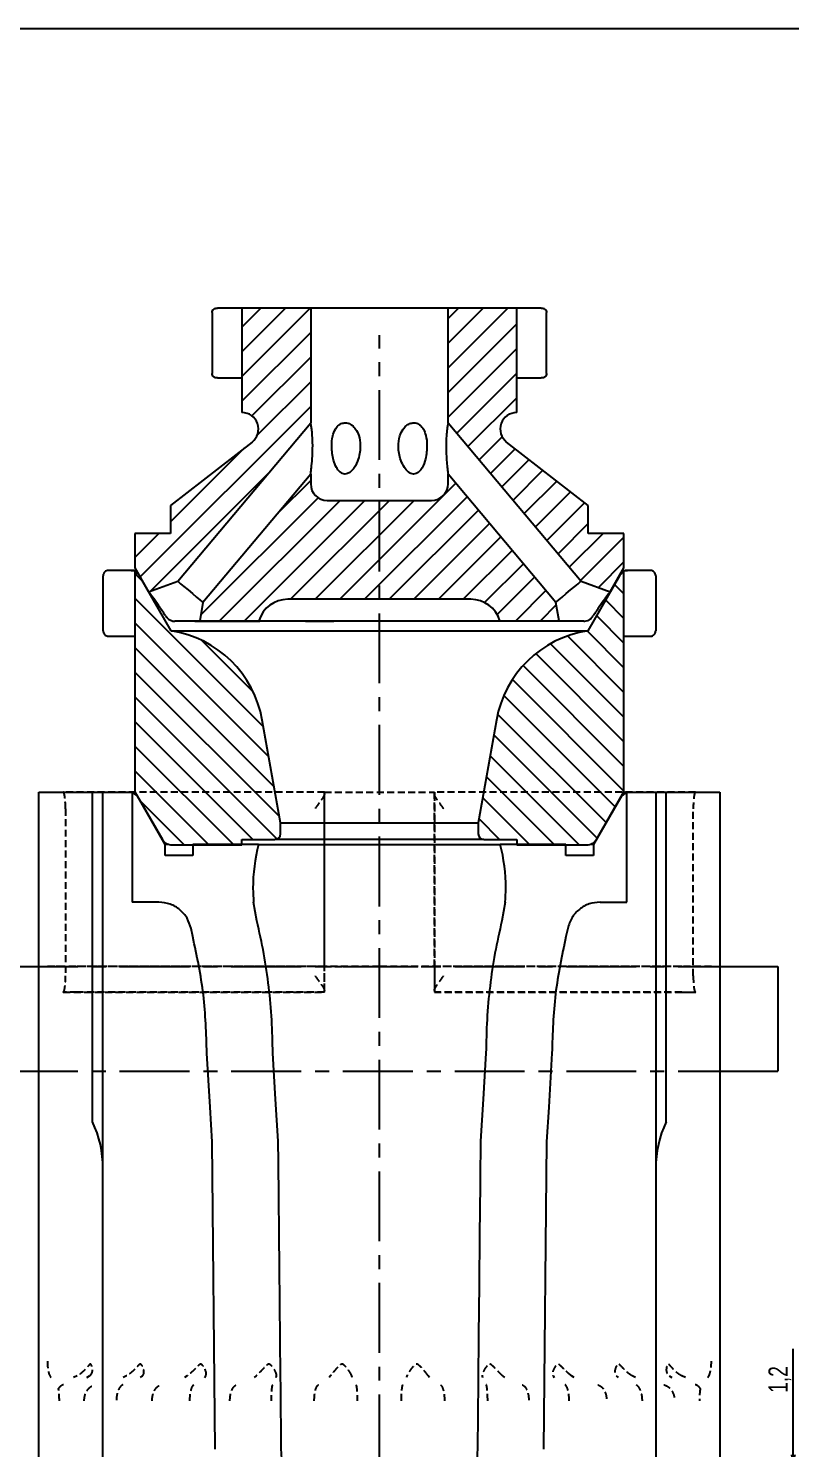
# Model space of a CAD drawing. Header units: millimetres. Extents: x 8 to 832, y 8 to 586.
# Drawn here: x 283.4 to 422.1, y 327.4 to 586 of the extents above; entities that cross this region are included whole.
import ezdxf

# ---------------------------------------------------------------- set-up
doc = ezdxf.new("R2010")
doc.units = ezdxf.units.MM
doc.linetypes.add('CENTERX2', pattern=[20.32, 12.7, -2.54, 2.54, -2.54])
doc.linetypes.add('HIDDEN', pattern=[1.905, 1.27, -0.635])
for name, color, linetype in [('CENTERLINE', 4, 'CENTERX2'), ('DIMENSIONS', 2, 'Continuous'), ('HATCH', 3, 'Continuous'), ('HIDDEN', 3, 'HIDDEN')]:
    doc.layers.add(name, color=color, linetype=linetype)
doc.layers.add('OUTLINE', color=7, linetype='Continuous', lineweight=25)
doc.styles.add('SLDTEXTSTYLE0', font='TXT', dxfattribs={"width": 0.75})
doc.dimstyles.new('SLDDIMSTYLE2', dxfattribs={"dimtxt": 3.5, "dimasz": 2, "dimexe": 0, "dimexo": 0.0625, "dimgap": 0.875, "dimtad": 1, "dimdec": 1, "dimrnd": 1e-09, "dimzin": 12, "dimdsep": 46, "dimtxsty": 'SLDTEXTSTYLE0', "dimsah": 1, "dimcen": 0.09, "dimadec": 0, "dimazin": 3, "dimtfac": 1, "dimtdec": 1, "dimtmove": 0, "dimatfit": 0, "dimfxl": 0, "dimfrac": 2, "dimtolj": 1, "dimtzin": 12, "dimarcsym": 0})

# ---------------------------------------------------------------- blocks, each defined once
blk = doc.blocks.new('SW_HATCH_0')
at = {"layer": 'HATCH', "color": 0}
for p, q in [((119.75, 330.78), (116.3, 327.34)), ((124.24, 330.78), (116.3, 322.85)), ((128.73, 330.78), (116.3, 318.36)), ((155.67, 330.78), (153.8, 328.91)), ((160.16, 330.78), (153.8, 324.42)), ((164.65, 330.78), (153.8, 319.93)), ((128.8, 326.37), (116.3, 313.87)), ((166.3, 327.94), (153.8, 315.44)), ((166.3, 323.45), (153.8, 310.95)), ((128.8, 321.88), (118.1, 311.18)), ((166.3, 318.96), (155.37, 308.04)), ((128.8, 317.39), (119.09, 307.67)), ((128.8, 312.9), (97.75, 281.84)), ((166.3, 314.47), (157.42, 305.6)), ((116.72, 305.31), (103.3, 291.89)), ((163.66, 307.35), (159.47, 303.15)), ((166.01, 305.2), (161.52, 300.71)), ((168.53, 303.24), (163.57, 298.27)), ((120.94, 300.55), (99.67, 279.28)), ((171.06, 301.27), (165.62, 295.83)), ((128.8, 299.42), (122.79, 293.41)), ((155.21, 298.9), (134.1, 277.78)), ((173.58, 299.3), (167.66, 293.39)), ((130.15, 296.28), (108.79, 274.93)), ((134.14, 295.78), (112.24, 273.88)), ((138.63, 295.78), (116.73, 273.88)), ((143.12, 295.78), (125.12, 277.78)), ((147.61, 295.78), (129.61, 277.78)), ((157.26, 296.45), (138.59, 277.78)), ((176.1, 297.34), (169.71, 290.95)), ((178.63, 295.37), (171.76, 288.51)), ((159.31, 294.01), (143.08, 277.78)), ((101.2, 289.78), (96.8, 285.39)), ((161.36, 291.57), (147.57, 277.78)), ((179.3, 291.55), (173.81, 286.06)), ((182.02, 289.78), (175.86, 283.62)), ((163.41, 289.13), (152.06, 277.78)), ((185.8, 289.07), (177.91, 281.18)), ((165.45, 286.69), (156.55, 277.78)), ((185.8, 284.58), (181.15, 279.93)), ((96.8, 282.47), (98.19, 281.08)), ((167.5, 284.25), (160.44, 277.19)), ((169.55, 281.81), (162.74, 275)), ((171.6, 279.36), (166.12, 273.88)), ((184.08, 280.5), (185.8, 278.78)), ((96.8, 277.98), (120.21, 254.57)), ((173.48, 276.76), (170.61, 273.88)), ((182.44, 277.65), (185.8, 274.29)), ((180.79, 274.81), (185.8, 269.8)), ((96.8, 273.49), (121.17, 249.11)), ((179.08, 272.03), (185.8, 265.31)), ((96.8, 269), (122.13, 243.66)), ((108.93, 270.33), (118.35, 260.92)), ((172.44, 269.69), (185.8, 256.33)), ((175.51, 271.11), (185.8, 260.82)), ((169.76, 267.88), (185.8, 251.84)), ((96.8, 264.51), (123.1, 238.21)), ((167.45, 265.7), (185.8, 247.35)), ((165.5, 263.16), (185.8, 242.86)), ((96.8, 260.02), (122.69, 234.13)), ((163.94, 260.23), (184.2, 239.97)), ((162.82, 256.86), (182.55, 237.13)), ((96.8, 255.53), (118.28, 234.05)), ((96.8, 251.04), (114.79, 233.05)), ((162.12, 253.07), (180.91, 234.28)), ((161.45, 249.25), (177.65, 233.05)), ((96.8, 246.55), (110.3, 233.05)), ((160.78, 245.43), (173.16, 233.05)), ((97.75, 241.11), (105.81, 233.05)), ((160.1, 241.61), (168.67, 233.05)), ((159.43, 237.8), (163.18, 234.05))]:
    blk.add_line(p, q, dxfattribs=at)
blk = doc.blocks.new('_D_9')
at = {"layer": 'DIMENSIONS'}
for p, q in [((422.58, 324.31), (422.58, 345.6)), ((435.84, 324.31), (420.58, 324.31)), ((422.58, 323.11), (422.58, 324.31)), ((435.84, 323.11), (420.58, 323.11)), ((422.58, 323.11), (422.58, 319.11))]:
    blk.add_line(p, q, dxfattribs=at)
for points in [[(422.58, 324.31), (423.08, 326.31), (422.08, 326.31)], [(422.58, 323.11), (422.08, 321.11), (423.08, 321.11)]]:
    blk.add_solid(points, dxfattribs=at)
at = {"layer": 'DIMENSIONS', "insert": (418.07, 337.55), "char_height": 3.5, "attachment_point": 1, "rotation": 90, "style": 'SLDTEXTSTYLE0'}
blk.add_mtext('1,2', dxfattribs=at)

msp = doc.modelspace()

# ---------------------------------------------------------------- linework, layer by layer
at = {"layer": 'CENTERLINE'}
for p, q in [((347.272, 182.304), (347.272, 530.165)), ((157.772, 415.212), (419.772, 415.212)), ((157.772, 396.112), (409.772, 396.112))]:
    msp.add_line(p, q, dxfattribs=at)
at = {"layer": 'HIDDEN'}
for p, q in [((337.272, 446.912), (289.763, 446.912)), ((337.272, 446.912), (357.272, 446.912)), ((337.272, 415.212), (337.272, 446.912)), ((337.272, 410.81), (337.272, 446.613)), ((404.782, 446.912), (357.272, 446.912)), ((357.272, 415.212), (357.272, 446.912)), ((357.272, 446.613), (357.272, 410.81)), ((290.161, 443.912), (290.161, 413.512)), ((404.383, 413.512), (404.383, 443.912)), ((347.272, 415.212), (286.859, 415.212)), ((289.708, 415.212), (286.859, 415.212)), ((289.708, 415.212), (292.261, 415.212)), ((337.272, 415.212), (292.261, 415.212)), ((337.272, 410.512), (337.272, 415.212)), ((337.272, 415.212), (347.272, 415.212)), ((407.686, 415.212), (347.272, 415.212)), ((347.272, 415.212), (357.272, 415.212)), ((357.272, 415.212), (357.272, 410.512)), ((402.283, 415.212), (357.272, 415.212)), ((402.283, 415.212), (404.836, 415.212)), ((407.686, 415.212), (404.836, 415.212)), ((292.261, 410.512), (289.703, 410.512)), ((289.763, 410.512), (289.708, 410.512)), ((289.763, 410.512), (337.272, 410.512)), ((337.272, 410.512), (292.261, 410.512)), ((402.283, 410.512), (357.272, 410.512)), ((357.272, 410.512), (404.782, 410.512)), ((402.283, 410.512), (404.842, 410.512)), ((404.836, 410.512), (404.782, 410.512)), ((292.255, 340.636), (291.592, 340.387)), ((294.069, 340.387), (294.554, 340.636)), ((301.265, 340.636), (300.679, 340.387)), ((303.81, 340.387), (304.173, 340.636)), ((312.286, 340.636), (311.801, 340.387)), ((315.45, 340.387), (315.674, 340.636)), ((324.836, 340.636), (324.474, 340.387)), ((328.481, 340.387), (328.557, 340.636)), ((338.367, 340.636), (338.143, 340.387)), ((342.334, 340.387), (342.258, 340.636)), ((352.287, 340.636), (352.211, 340.387)), ((356.402, 340.387), (356.178, 340.636)), ((365.987, 340.636), (366.063, 340.387)), ((370.071, 340.387), (369.709, 340.636)), ((378.87, 340.636), (379.094, 340.387)), ((382.744, 340.387), (382.259, 340.636)), ((390.372, 340.636), (390.735, 340.387)), ((393.866, 340.387), (393.28, 340.636)), ((399.99, 340.636), (400.475, 340.387)), ((402.952, 340.387), (402.29, 340.636))]:
    msp.add_line(p, q, dxfattribs=at)
for points, knots in [([(290.161, 443.912), (290.16, 444.106), (290.157, 444.548), (290.125, 445.262), (290.057, 446.039), (289.933, 446.734), (289.826, 446.912), (289.763, 446.912), (289.763, 446.912)], [0, 0, 0, 0, 0.0967141, 0.2207938, 0.3912896, 0.6391905, 0.9983679, 1, 1, 1, 1]), ([(337.272, 446.613), (337.253, 446.514), (337.209, 446.291), (336.866, 445.732), (336.299, 444.927), (335.819, 444.273), (335.565, 443.915), (335.563, 443.912)], [0, 0, 0, 0, 0.1603386, 0.3626272, 0.6473819, 0.9970766, 1, 1, 1, 1]), ([(337.272, 446.613), (337.272, 446.699), (337.272, 446.872), (337.272, 446.898), (337.272, 446.912)], [0, 0, 0, 0, 0.4918953, 1, 1, 1, 1]), ([(357.272, 446.912), (357.272, 446.882), (357.272, 446.843), (357.272, 446.659), (357.272, 446.613)], [0, 0, 0, 0, 0.7537954, 1, 1, 1, 1]), ([(358.981, 443.912), (358.979, 443.915), (358.726, 444.273), (358.246, 444.927), (357.679, 445.732), (357.336, 446.291), (357.292, 446.514), (357.272, 446.613)], [0, 0, 0, 0, 0.0029234, 0.3526181, 0.6373728, 0.8396614, 1, 1, 1, 1]), ([(404.782, 446.912), (404.728, 446.869), (404.631, 446.791), (404.511, 446.201), (404.434, 445.471), (404.391, 444.7), (404.386, 444.169), (404.383, 443.912)], [0, 0, 0, 0, 0.3062331, 0.5550205, 0.7357613, 0.8717405, 1, 1, 1, 1]), ([(289.763, 410.512), (289.832, 410.58), (289.939, 410.686), (290.061, 411.43), (290.125, 412.161), (290.157, 412.875), (290.16, 413.322), (290.161, 413.512)], [0, 0, 0, 0, 0.3918584, 0.6093999, 0.7768893, 0.9053028, 1, 1, 1, 1]), ([(335.563, 413.512), (335.565, 413.509), (335.819, 413.15), (336.299, 412.496), (336.866, 411.691), (337.209, 411.132), (337.253, 410.909), (337.272, 410.81)], [0, 0, 0, 0, 0.0029234, 0.3526171, 0.6373722, 0.8396611, 1, 1, 1, 1]), ([(357.272, 410.81), (357.292, 410.909), (357.336, 411.132), (357.679, 411.691), (358.246, 412.496), (358.726, 413.15), (358.979, 413.509), (358.981, 413.512)], [0, 0, 0, 0, 0.1603389, 0.3626278, 0.6473829, 0.9970766, 1, 1, 1, 1]), ([(404.383, 413.512), (404.384, 413.419), (404.385, 413.088), (404.403, 412.474), (404.455, 411.698), (404.555, 410.943), (404.672, 410.561), (404.754, 410.524), (404.782, 410.512)], [0, 0, 0, 0, 0.0460861, 0.1655716, 0.3160029, 0.5276334, 0.8409161, 1, 1, 1, 1]), ([(337.272, 410.512), (337.272, 410.541), (337.272, 410.58), (337.272, 410.765), (337.272, 410.81)], [0, 0, 0, 0, 0.75379565, 1, 1, 1, 1]), ([(357.272, 410.81), (357.272, 410.725), (357.272, 410.551), (357.272, 410.525), (357.272, 410.512)], [0, 0, 0, 0, 0.4918962, 1, 1, 1, 1]), ([(286.859, 343.321), (286.86, 343.207), (286.863, 342.948), (286.889, 342.506), (286.974, 341.731), (287.177, 340.853), (287.364, 340.565), (287.48, 340.387)], [0, 0, 0, 0, 0.0424231, 0.0957141, 0.193193, 0.5019741, 1, 1, 1, 1]), ([(294.554, 340.636), (294.692, 340.773), (295.009, 341.088), (295.109, 341.769), (295.008, 342.36), (294.841, 342.678), (294.759, 342.763), (294.677, 342.783), (294.581, 342.747), (294.357, 342.539), (293.92, 341.968), (293.234, 341.286), (292.597, 340.826), (292.314, 340.669), (292.255, 340.636)], [0, 0, 0, 0, 0.11646662, 0.26791341, 0.42414602, 0.45922502, 0.48446971, 0.50243644, 0.52041277, 0.55162778, 0.66747432, 0.85239222, 0.96894842, 1, 1, 1, 1]), ([(304.173, 340.636), (304.267, 340.773), (304.485, 341.088), (304.428, 341.769), (304.219, 342.36), (303.982, 342.678), (303.871, 342.763), (303.767, 342.783), (303.648, 342.747), (303.378, 342.539), (302.888, 341.968), (302.176, 341.286), (301.57, 340.826), (301.318, 340.669), (301.265, 340.636)], [0, 0, 0, 0, 0.11647432, 0.26792416, 0.42416062, 0.45923413, 0.48447442, 0.50243981, 0.52041676, 0.55163585, 0.66750721, 0.85241221, 0.96896545, 1, 1, 1, 1]), ([(315.674, 340.636), (315.722, 340.773), (315.832, 341.088), (315.62, 341.769), (315.31, 342.36), (315.014, 342.678), (314.881, 342.763), (314.758, 342.783), (314.621, 342.747), (314.319, 342.539), (313.795, 341.968), (313.09, 341.286), (312.541, 340.826), (312.33, 340.669), (312.286, 340.636)], [0, 0, 0, 0, 0.116478, 0.26793, 0.4241678, 0.459239, 0.4844769, 0.5024425, 0.5204179, 0.5516408, 0.6675259, 0.8524238, 0.9689737, 1, 1, 1, 1]), ([(328.557, 340.636), (328.556, 340.773), (328.552, 341.088), (328.195, 341.769), (327.799, 342.36), (327.456, 342.678), (327.306, 342.763), (327.17, 342.783), (327.021, 342.747), (326.699, 342.539), (326.166, 341.968), (325.498, 341.286), (325.031, 340.826), (324.87, 340.669), (324.836, 340.636)], [0, 0, 0, 0, 0.1164797, 0.267932, 0.4241708, 0.4592416, 0.4844777, 0.5024445, 0.5204194, 0.5516429, 0.6675349, 0.8524295, 0.9689754, 1, 1, 1, 1]), ([(342.258, 340.636), (342.207, 340.773), (342.091, 341.088), (341.604, 341.769), (341.139, 342.36), (340.764, 342.678), (340.603, 342.763), (340.461, 342.783), (340.306, 342.747), (339.979, 342.539), (339.459, 341.968), (338.857, 341.286), (338.492, 340.826), (338.389, 340.669), (338.367, 340.636)], [0, 0, 0, 0, 0.1164799, 0.2679323, 0.4241711, 0.459241, 0.4844779, 0.502444, 0.520419, 0.5516433, 0.6675351, 0.8524297, 0.96897, 1, 1, 1, 1]), ([(356.178, 340.636), (356.08, 340.773), (355.856, 341.088), (355.262, 341.769), (354.747, 342.36), (354.357, 342.678), (354.193, 342.763), (354.05, 342.783), (353.897, 342.747), (353.578, 342.539), (353.095, 341.969), (352.585, 341.287), (352.337, 340.826), (352.295, 340.669), (352.287, 340.636)], [0, 0, 0, 0, 0.11638753, 0.2678027, 0.42400236, 0.45912921, 0.48441815, 0.5023896, 0.52037224, 0.55154283, 0.66713786, 0.85217987, 0.96876825, 1, 1, 1, 1]), ([(369.709, 340.636), (369.568, 340.773), (369.246, 341.088), (368.569, 341.769), (368.028, 342.36), (367.64, 342.678), (367.48, 342.763), (367.342, 342.783), (367.197, 342.747), (366.9, 342.539), (366.475, 341.969), (366.079, 341.286), (365.96, 340.826), (365.983, 340.669), (365.987, 340.636)], [0, 0, 0, 0, 0.1164388, 0.267875, 0.4240963, 0.4591917, 0.4844513, 0.5024199, 0.5203986, 0.5515985, 0.6673574, 0.8523182, 0.9688867, 1, 1, 1, 1]), ([(382.259, 340.636), (382.082, 340.773), (381.676, 341.088), (380.946, 341.769), (380.402, 342.36), (380.032, 342.678), (379.883, 342.763), (379.757, 342.783), (379.626, 342.747), (379.365, 342.539), (379.016, 341.968), (378.752, 341.286), (378.767, 340.826), (378.852, 340.669), (378.87, 340.636)], [0, 0, 0, 0, 0.1164598, 0.2679044, 0.4241342, 0.4592169, 0.484465, 0.5024322, 0.5204091, 0.5516214, 0.6674473, 0.852375, 0.9689337, 1, 1, 1, 1]), ([(393.28, 340.636), (393.074, 340.773), (392.602, 341.088), (391.851, 341.769), (391.328, 342.36), (390.993, 342.678), (390.861, 342.763), (390.752, 342.783), (390.641, 342.747), (390.427, 342.539), (390.17, 341.968), (390.049, 341.286), (390.197, 340.826), (390.342, 340.669), (390.372, 340.636)], [0, 0, 0, 0, 0.1164701, 0.2679186, 0.4241534, 0.4592296, 0.4844716, 0.5024385, 0.5204141, 0.5516325, 0.6674933, 0.8524032, 0.9689579, 1, 1, 1, 1]), ([(402.29, 340.636), (402.065, 340.773), (401.547, 341.088), (400.808, 341.769), (400.329, 342.36), (400.043, 342.678), (399.935, 342.763), (399.847, 342.783), (399.761, 342.747), (399.604, 342.539), (399.449, 341.968), (399.477, 341.286), (399.752, 340.826), (399.949, 340.669), (399.99, 340.636)], [0, 0, 0, 0, 0.1164763, 0.2679272, 0.4241642, 0.4592368, 0.4844756, 0.5024417, 0.5204171, 0.551639, 0.6675186, 0.8524189, 0.9689703, 1, 1, 1, 1]), ([(407.065, 340.387), (407.135, 340.475), (407.274, 340.651), (407.439, 341.174), (407.562, 341.762), (407.628, 342.217), (407.669, 342.708), (407.684, 343.043), (407.686, 343.258), (407.686, 343.321)], [0, 0, 0, 0, 0.2985779, 0.5966288, 0.7252877, 0.8648784, 0.9203168, 0.9763983, 1, 1, 1, 1]), ([(289.794, 339.048), (289.572, 338.949), (289.242, 338.8), (288.974, 338.485), (288.886, 338.382)], [0, 0, 0, 0, 0.6727867, 1, 1, 1, 1]), ([(293.562, 336.114), (293.588, 336.448), (293.642, 337.117), (294.058, 338.003), (294.683, 338.722), (295.226, 338.937), (295.509, 339.048)], [0, 0, 0, 0, 0.244134, 0.4882705, 0.7337267, 1, 1, 1, 1]), ([(300.615, 339.048), (300.451, 338.945), (300.121, 338.739), (299.732, 338.039), (299.463, 337.139), (299.429, 336.456), (299.412, 336.114)], [0, 0, 0, 0, 0.2505793, 0.5014787, 0.7501932, 1, 1, 1, 1]), ([(305.915, 336.114), (305.937, 336.448), (305.981, 337.117), (306.325, 338.003), (306.842, 338.722), (307.291, 338.937), (307.525, 339.048)], [0, 0, 0, 0, 0.2441342, 0.4882717, 0.7337285, 1, 1, 1, 1]), ([(313.476, 339.048), (313.374, 338.945), (313.171, 338.739), (312.93, 338.039), (312.764, 337.139), (312.743, 336.456), (312.732, 336.114)], [0, 0, 0, 0, 0.2505796, 0.501479, 0.7501933, 1, 1, 1, 1]), ([(320.075, 336.114), (320.092, 336.448), (320.125, 337.117), (320.382, 338.003), (320.768, 338.722), (321.104, 338.937), (321.279, 339.048)], [0, 0, 0, 0, 0.2441342, 0.4882709, 0.7337258, 1, 1, 1, 1]), ([(327.814, 339.048), (327.779, 338.945), (327.71, 338.739), (327.629, 338.039), (327.573, 337.139), (327.566, 336.456), (327.562, 336.114)], [0, 0, 0, 0, 0.2505796, 0.5014788, 0.7501935, 1, 1, 1, 1]), ([(335.424, 336.114), (335.435, 336.448), (335.455, 337.117), (335.614, 338.003), (335.853, 338.722), (336.06, 338.937), (336.168, 339.048)], [0, 0, 0, 0, 0.2441343, 0.4882711, 0.7337272, 1, 1, 1, 1]), ([(343.002, 339.048), (343.036, 338.945), (343.105, 338.739), (343.186, 338.039), (343.242, 337.139), (343.25, 336.456), (343.253, 336.114)], [0, 0, 0, 0, 0.2505796, 0.5014788, 0.7501935, 1, 1, 1, 1]), ([(351.291, 336.114), (351.295, 336.448), (351.302, 337.117), (351.356, 338.003), (351.436, 338.722), (351.506, 338.937), (351.543, 339.048)], [0, 0, 0, 0, 0.2441343, 0.4882714, 0.7337273, 1, 1, 1, 1]), ([(358.376, 339.048), (358.478, 338.945), (358.682, 338.739), (358.923, 338.039), (359.088, 337.139), (359.11, 336.456), (359.12, 336.114)], [0, 0, 0, 0, 0.2505801, 0.501479, 0.7501933, 1, 1, 1, 1]), ([(366.983, 336.114), (366.979, 336.448), (366.972, 337.117), (366.919, 338.003), (366.838, 338.722), (366.768, 338.937), (366.731, 339.048)], [0, 0, 0, 0, 0.2441343, 0.4882714, 0.7337273, 1, 1, 1, 1]), ([(373.266, 339.048), (373.431, 338.945), (373.76, 338.739), (374.15, 338.039), (374.418, 337.139), (374.452, 336.456), (374.469, 336.114)], [0, 0, 0, 0, 0.2505792, 0.5014785, 0.7501933, 1, 1, 1, 1]), ([(381.813, 336.114), (381.802, 336.448), (381.782, 337.117), (381.623, 338.003), (381.385, 338.722), (381.177, 338.937), (381.069, 339.048)], [0, 0, 0, 0, 0.2441343, 0.488271, 0.7337254, 1, 1, 1, 1]), ([(387.019, 339.048), (387.24, 338.945), (387.68, 338.739), (388.202, 338.039), (388.561, 337.139), (388.607, 336.456), (388.63, 336.114)], [0, 0, 0, 0, 0.2505793, 0.501479, 0.7501933, 1, 1, 1, 1]), ([(395.133, 336.114), (395.117, 336.448), (395.084, 337.117), (394.826, 338.003), (394.44, 338.722), (394.104, 338.937), (393.929, 339.048)], [0, 0, 0, 0, 0.2441344, 0.4882709, 0.7337268, 1, 1, 1, 1]), ([(399.036, 339.048), (399.302, 338.945), (399.835, 338.739), (400.466, 338.039), (400.899, 337.139), (400.955, 336.456), (400.983, 336.114)], [0, 0, 0, 0, 0.2505804, 0.5014792, 0.7501934, 1, 1, 1, 1]), ([(405.659, 338.382), (405.608, 338.444), (405.38, 338.717), (405.064, 338.939), (404.798, 339.032), (404.751, 339.048)], [0, 0, 0, 0, 0.19367507, 0.85911917, 1, 1, 1, 1]), ([(289.046, 336.114), (289.043, 336.352), (289.038, 336.826), (288.996, 337.541), (288.942, 338.046), (288.9, 338.299), (288.886, 338.382)], [0, 0, 0, 0, 0.2319229, 0.4621263, 0.8231766, 1, 1, 1, 1]), ([(405.659, 338.382), (405.634, 338.226), (405.58, 337.89), (405.524, 337.202), (405.501, 336.542), (405.5, 336.223), (405.499, 336.114)], [0, 0, 0, 0, 0.31937064, 0.68770591, 0.89362651, 1, 1, 1, 1])]:
    msp.add_open_spline(points, degree=3, knots=knots, dxfattribs=at)
at = {"layer": 'OUTLINE'}
for p, q in [((8, 586), (832, 586)), ((316.838, 534.245), (316.838, 523.169)), ((317.661, 535.057), (317.838, 535.057)), ((322.272, 535.057), (317.838, 535.057)), ((322.272, 535.057), (322.272, 522.357)), ((334.772, 535.057), (322.272, 535.057)), ((334.772, 535.057), (334.772, 514.187)), ((359.772, 535.057), (334.772, 535.057)), ((359.772, 514.187), (359.772, 535.057)), ((372.272, 535.057), (359.772, 535.057)), ((372.272, 522.357), (372.272, 535.057)), ((376.706, 535.057), (372.272, 535.057)), ((376.706, 535.057), (376.883, 535.057)), ((377.706, 523.169), (377.706, 534.245)), ((317.838, 522.357), (317.661, 522.357)), ((317.838, 522.357), (322.272, 522.357)), ((322.272, 522.357), (322.272, 516.057)), ((372.272, 516.057), (372.272, 522.357)), ((372.272, 522.357), (376.706, 522.357)), ((376.883, 522.357), (376.706, 522.357)), ((310.574, 485.348), (334.772, 514.187)), ((359.772, 514.187), (383.971, 485.348)), ((324.116, 510.691), (309.272, 499.123)), ((385.272, 499.123), (370.428, 510.691)), ((334.772, 504.852), (315.17, 481.491)), ((334.772, 504.852), (334.772, 503.057)), ((359.772, 503.057), (359.772, 504.852)), ((379.375, 481.491), (359.772, 504.852)), ((309.272, 499.123), (309.272, 494.057)), ((337.772, 500.057), (356.772, 500.057)), ((385.272, 494.057), (385.272, 499.123)), ((302.772, 494.057), (302.772, 487.757)), ((309.272, 494.057), (302.772, 494.057)), ((391.772, 494.057), (385.272, 494.057)), ((391.772, 487.757), (391.772, 494.057)), ((296.996, 476.325), (296.996, 486.325)), ((302.116, 487.325), (298.001, 487.325)), ((302.116, 487.325), (303.021, 487.325)), ((302.772, 487.757), (305.276, 483.42)), ((302.772, 487.108), (302.772, 475.325)), ((309.372, 476.325), (303.599, 486.325)), ((390.946, 486.325), (385.172, 476.325)), ((389.268, 483.42), (391.772, 487.757)), ((391.523, 487.325), (392.429, 487.325)), ((391.772, 475.325), (391.772, 487.108)), ((396.544, 487.325), (392.429, 487.325)), ((397.548, 486.325), (397.548, 476.325)), ((305.276, 483.42), (310.574, 485.348)), ((383.971, 485.348), (389.268, 483.42)), ((315.17, 481.491), (314.582, 478.157)), ((363.931, 482.057), (330.614, 482.057)), ((379.963, 478.157), (379.375, 481.491)), ((309.372, 476.325), (385.172, 476.325)), ((313.699, 478.057), (310.054, 478.057)), ((313.699, 478.057), (325.528, 478.057)), ((313.707, 478.157), (314.582, 478.157)), ((314.582, 478.157), (325.352, 478.157)), ((325.352, 478.157), (325.558, 478.157)), ((325.528, 478.057), (325.558, 478.157)), ((333.802, 478.057), (325.528, 478.057)), ((333.802, 478.057), (333.817, 478.157)), ((333.802, 478.057), (338.998, 478.057)), ((333.817, 478.157), (339.013, 478.157)), ((338.998, 478.057), (339.013, 478.157)), ((355.546, 478.057), (338.998, 478.057)), ((355.531, 478.157), (360.728, 478.157)), ((355.546, 478.057), (355.531, 478.157)), ((360.742, 478.057), (355.546, 478.057)), ((360.742, 478.057), (360.728, 478.157)), ((369.016, 478.057), (360.742, 478.057)), ((369.016, 478.057), (368.987, 478.157)), ((368.987, 478.157), (369.193, 478.157)), ((380.846, 478.057), (369.016, 478.057)), ((369.193, 478.157), (379.963, 478.157)), ((379.963, 478.157), (380.838, 478.157)), ((380.838, 478.157), (380.846, 478.057)), ((384.49, 478.057), (380.846, 478.057)), ((298.001, 475.325), (302.772, 475.325)), ((302.772, 475.325), (302.772, 447.024)), ((391.772, 447.024), (391.772, 475.325)), ((391.772, 475.325), (396.544, 475.325)), ((329.272, 441.325), (325.973, 460.039)), ((368.572, 460.039), (365.272, 441.325)), ((285.297, 219.962), (285.297, 446.912)), ((285.297, 446.912), (295.089, 446.912)), ((295.089, 386.912), (295.089, 446.912)), ((295.089, 446.912), (296.981, 446.912)), ((296.981, 378.419), (296.981, 446.912)), ((296.981, 446.912), (301.69, 446.912)), ((301.69, 446.912), (302.838, 446.912)), ((302.272, 446.823), (302.272, 426.912)), ((302.772, 447.024), (307.795, 438.325)), ((308.322, 437.412), (303.415, 445.912)), ((391.13, 445.912), (386.222, 437.412)), ((386.75, 438.325), (391.772, 447.024)), ((391.707, 446.912), (392.855, 446.912)), ((392.272, 426.912), (392.272, 446.823)), ((392.855, 446.912), (397.564, 446.912)), ((397.564, 446.912), (397.564, 378.419)), ((397.564, 446.912), (399.456, 446.912)), ((399.456, 386.912), (399.456, 446.912)), ((399.456, 446.912), (409.247, 446.912)), ((409.247, 446.912), (409.247, 219.962)), ((329.272, 441.325), (365.272, 441.325)), ((329.272, 439.325), (329.272, 441.325)), ((365.272, 441.325), (365.272, 439.325)), ((308.945, 437.412), (308.322, 437.412)), ((308.322, 435.412), (308.322, 437.412)), ((309.527, 437.325), (322.272, 437.325)), ((313.322, 437.412), (313.322, 435.412)), ((325.272, 437.412), (313.322, 437.412)), ((322.272, 437.325), (322.272, 438.325)), ((322.272, 438.325), (328.272, 438.325)), ((325.272, 437.412), (369.272, 437.412)), ((366.272, 438.325), (328.272, 438.325)), ((366.272, 438.325), (372.272, 438.325)), ((381.222, 437.412), (369.272, 437.412)), ((372.272, 438.325), (372.272, 437.325)), ((372.272, 437.325), (385.018, 437.325)), ((381.222, 435.412), (381.222, 437.412)), ((386.222, 437.412), (385.6, 437.412)), ((386.222, 437.412), (386.222, 435.412)), ((313.322, 435.412), (308.322, 435.412)), ((386.222, 435.412), (381.222, 435.412)), ((307.121, 426.912), (302.272, 426.912)), ((324.982, 423.497), (324.398, 426.912)), ((370.147, 426.912), (369.563, 423.497)), ((387.424, 426.912), (392.272, 426.912)), ((313.323, 420.658), (313.002, 422.098)), ((381.542, 422.098), (381.222, 420.658)), ((409.772, 415.212), (419.772, 415.212)), ((419.772, 415.212), (419.772, 396.112)), ((316.464, 389.582), (315.872, 399.412)), ((328.378, 391.02), (327.873, 399.412)), ((366.672, 399.412), (366.167, 391.02)), ((378.672, 399.412), (378.081, 389.582)), ((409.772, 396.112), (419.772, 396.112)), ((328.873, 383.412), (328.378, 391.02)), ((366.167, 391.02), (365.671, 383.412)), ((316.873, 383.294), (316.464, 389.582)), ((378.081, 389.582), (377.672, 383.294)), ((317.423, 327.294), (316.873, 383.294)), ((377.672, 383.294), (377.122, 327.294)), ((296.981, 288.454), (296.981, 378.419)), ((397.564, 378.419), (397.564, 288.454))]:
    msp.add_line(p, q, dxfattribs=at)
at = {"layer": 'OUTLINE', "flags": 128}
for points in [[(310.574, 485.348), (310.712, 485.231), (311.111, 484.897), (311.723, 484.384), (312.473, 483.754), (313.271, 483.084), (314.021, 482.455), (314.632, 481.942), (315.031, 481.607), (315.17, 481.491)], [(379.375, 481.491), (379.513, 481.607), (379.912, 481.942), (380.524, 482.455), (381.274, 483.084), (382.072, 483.754), (382.822, 484.384), (383.433, 484.897), (383.832, 485.231), (383.971, 485.348)]]:
    msp.add_lwpolyline(points, dxfattribs=at)
at = {"layer": 'OUTLINE'}
for centre, radius, start, end in [((322.272, 513.057), 3, 307.92972, 90), ((372.272, 513.057), 3, 90, 232.07028), ((337.772, 503.057), 3, 180, 270), ((356.772, 503.057), 3, 270, 0), ((301.867, 485.325), 2, 30, 63.07802), ((392.678, 485.325), 2, 116.92198, 150), ((330.614, 476.557), 5.5, 90, 163.08761), ((363.931, 476.557), 5.5, 16.91239, 90), ((306.276, 456.566), 20, 10, 81.09496), ((388.268, 456.566), 20, 98.90504, 170), ((301.683, 444.912), 2, 30, 72.85661), ((392.862, 444.912), 2, 107.14339, 150), ((309.527, 439.325), 2, 210, 270), ((356.772, 429.412), 32.5, 165.74997, 180), ((328.272, 439.325), 1, 270, 0), ((366.272, 439.325), 1, 180, 270), ((337.772, 429.412), 32.5, 0, 14.25003), ((385.018, 439.325), 2, 270, 330), ((349.272, 429.412), 25, 180, 185.73917), ((345.272, 429.412), 25, 354.26083, 0), ((276.981, 378.419), 20, 0, 25.12714), ((417.564, 378.419), 20, 154.87286, 180)]:
    msp.add_arc(centre, radius, start, end, dxfattribs=at)
for points, knots in [([(316.854, 534.245), (316.85, 534.297), (316.839, 534.469), (316.951, 534.713), (317.161, 534.92), (317.401, 535.036), (317.575, 535.05), (317.661, 535.057)], [0, 0, 0, 0, 0.13514683, 0.44814431, 0.67597576, 0.83759758, 1, 1, 1, 1]), ([(376.883, 535.057), (376.97, 535.05), (377.143, 535.036), (377.383, 534.92), (377.593, 534.713), (377.706, 534.469), (377.694, 534.297), (377.691, 534.245)], [0, 0, 0, 0, 0.1624043, 0.3240259, 0.5518558, 0.8648534, 1, 1, 1, 1]), ([(317.661, 522.357), (317.575, 522.364), (317.401, 522.379), (317.161, 522.494), (316.951, 522.701), (316.839, 522.945), (316.85, 523.117), (316.854, 523.169)], [0, 0, 0, 0, 0.1624007, 0.3240252, 0.5518512, 0.8648536, 1, 1, 1, 1]), ([(377.691, 523.169), (377.694, 523.117), (377.706, 522.945), (377.593, 522.701), (377.383, 522.494), (377.143, 522.379), (376.97, 522.364), (376.883, 522.357)], [0, 0, 0, 0, 0.1351462, 0.4481487, 0.6759731, 0.8375974, 1, 1, 1, 1]), ([(334.772, 504.852), (334.775, 504.869), (334.78, 504.908), (334.829, 505.29), (334.931, 506.16), (335.084, 507.803), (335.166, 509.856), (335.096, 511.74), (334.967, 512.988), (334.854, 513.738), (334.784, 514.126), (334.776, 514.168), (334.772, 514.187)], [0, 0, 0, 0, 0.0427415, 0.0993074, 0.1846627, 0.3313201, 0.5389763, 0.687944, 0.7936194, 0.8760481, 0.9457548, 1, 1, 1, 1]), ([(341.022, 514.187), (340.784, 514.157), (340.308, 514.099), (339.702, 513.658), (339.148, 512.912), (338.696, 511.628), (338.53, 509.672), (338.79, 507.672), (339.354, 506.152), (339.922, 505.342), (340.46, 504.947), (340.977, 504.818), (341.515, 504.911), (342.13, 505.285), (342.872, 506.163), (343.6, 507.802), (343.91, 509.857), (343.641, 511.74), (343.054, 512.988), (342.354, 513.738), (341.656, 514.126), (341.215, 514.168), (341.022, 514.187)], [0, 0, 0, 0, 0.0341274, 0.0681616, 0.104232, 0.1600108, 0.2397298, 0.3433482, 0.4057169, 0.4463456, 0.4747476, 0.4980425, 0.5213827, 0.5496649, 0.5923414, 0.6656683, 0.7694939, 0.8439759, 0.8968123, 0.9380256, 0.9728781, 1, 1, 1, 1]), ([(353.522, 514.187), (353.278, 514.157), (352.791, 514.099), (352.107, 513.658), (351.444, 512.912), (350.863, 511.628), (350.637, 509.672), (350.99, 507.672), (351.697, 506.152), (352.36, 505.342), (352.947, 504.947), (353.482, 504.818), (354.007, 504.911), (354.574, 505.285), (355.213, 506.163), (355.789, 507.802), (356.017, 509.857), (355.818, 511.74), (355.36, 512.988), (354.772, 513.738), (354.145, 514.126), (353.712, 514.168), (353.522, 514.187)], [0, 0, 0, 0, 0.0341273, 0.0681616, 0.1042319, 0.1600106, 0.2397297, 0.3433481, 0.4057169, 0.4463455, 0.4747475, 0.4980424, 0.5213824, 0.5496646, 0.5923411, 0.6656681, 0.7694937, 0.8439756, 0.8968121, 0.9380254, 0.9728779, 1, 1, 1, 1]), ([(359.772, 514.187), (359.767, 514.157), (359.756, 514.099), (359.678, 513.658), (359.569, 512.912), (359.439, 511.628), (359.379, 509.672), (359.473, 507.672), (359.616, 506.152), (359.71, 505.342), (359.76, 504.948), (359.772, 504.854), (359.772, 504.852), (359.772, 504.852)], [0, 0, 0, 0, 0.0682494, 0.1363124, 0.2084475, 0.3199961, 0.4794215, 0.6866417, 0.8113694, 0.8926202, 0.9494195, 0.9960058, 1, 1, 1, 1]), ([(298.001, 487.325), (297.982, 487.325), (297.85, 487.322), (297.607, 487.265), (297.315, 487.082), (297.129, 486.845), (297.018, 486.587), (297.004, 486.421), (296.996, 486.325)], [0, 0, 0, 0, 0.035962, 0.2520211, 0.4679527, 0.6831919, 0.8179234, 1, 1, 1, 1]), ([(302.772, 487.215), (302.648, 487.251), (302.433, 487.314), (302.21, 487.322), (302.116, 487.325)], [0, 0, 0, 0, 0.5774289, 1, 1, 1, 1]), ([(392.429, 487.325), (392.384, 487.324), (392.196, 487.32), (391.974, 487.281), (391.805, 487.226), (391.772, 487.215)], [0, 0, 0, 0, 0.2021742, 0.8433549, 1, 1, 1, 1]), ([(397.548, 486.325), (397.548, 486.343), (397.546, 486.472), (397.49, 486.712), (397.31, 487.001), (397.043, 487.214), (396.772, 487.313), (396.602, 487.322), (396.544, 487.325)], [0, 0, 0, 0, 0.03428526, 0.24756315, 0.46092415, 0.6749126, 0.88982971, 1, 1, 1, 1]), ([(308.346, 479.057), (307.961, 479.646), (307.122, 480.924), (306.054, 482.397), (305.383, 483.282), (305.309, 483.378), (305.276, 483.42)], [0, 0, 0, 0, 0.245338, 0.5328779, 0.7957282, 1, 1, 1, 1]), ([(389.268, 483.42), (389.267, 483.418), (389.257, 483.405), (389.031, 483.112), (388.32, 482.164), (387.325, 480.778), (386.567, 479.62), (386.198, 479.057)], [0, 0, 0, 0, 0.0415006, 0.279225, 0.5179814, 0.7654094, 1, 1, 1, 1]), ([(308.346, 479.057), (308.459, 478.905), (308.685, 478.599), (309.16, 478.265), (309.634, 478.084), (309.926, 478.065), (310.054, 478.057)], [0, 0, 0, 0, 0.2700083, 0.5409956, 0.7982538, 1, 1, 1, 1]), ([(384.49, 478.057), (384.544, 478.059), (384.773, 478.065), (385.194, 478.17), (385.694, 478.465), (386.019, 478.793), (386.158, 478.998), (386.198, 479.057)], [0, 0, 0, 0, 0.0855802, 0.3624273, 0.6401945, 0.8973694, 1, 1, 1, 1]), ([(296.996, 476.325), (296.999, 476.265), (297.009, 476.094), (297.096, 475.863), (297.267, 475.623), (297.501, 475.436), (297.773, 475.337), (297.943, 475.328), (298.001, 475.325)], [0, 0, 0, 0, 0.1144129, 0.3275253, 0.4595719, 0.6746124, 0.8896363, 1, 1, 1, 1]), ([(313.707, 478.157), (313.704, 478.129), (313.702, 478.095), (313.699, 478.062), (313.699, 478.057)], [0, 0, 0, 0, 0.8524706, 1, 1, 1, 1]), ([(396.544, 475.325), (396.642, 475.333), (396.853, 475.351), (397.148, 475.503), (397.387, 475.748), (397.526, 476.037), (397.542, 476.237), (397.548, 476.325)], [0, 0, 0, 0, 0.1864214, 0.4025173, 0.6180661, 0.8326991, 1, 1, 1, 1]), ([(302.272, 446.825), (302.258, 446.829), (302.07, 446.885), (301.872, 446.899), (301.69, 446.912)], [0, 0, 0, 0, 0.0753368, 1, 1, 1, 1]), ([(302.272, 446.825), (302.272, 446.824), (302.272, 446.823), (302.272, 446.823), (302.272, 446.823)], [0, 0, 0, 0, 0.5018088, 1, 1, 1, 1]), ([(392.855, 446.912), (392.707, 446.903), (392.509, 446.892), (392.32, 446.838), (392.272, 446.825)], [0, 0, 0, 0, 0.7486961, 1, 1, 1, 1]), ([(392.272, 446.823), (392.272, 446.823), (392.272, 446.823), (392.272, 446.824), (392.272, 446.825)], [0, 0, 0, 0, 0.4981912, 1, 1, 1, 1]), ([(313.002, 422.098), (312.804, 422.747), (312.407, 424.045), (311.038, 425.59), (309.237, 426.691), (307.841, 426.836), (307.121, 426.912)], [0, 0, 0, 0, 0.2459748, 0.4919502, 0.7379226, 1, 1, 1, 1]), ([(387.424, 426.912), (386.748, 426.845), (385.398, 426.713), (383.612, 425.677), (382.177, 424.129), (381.758, 422.789), (381.542, 422.098)], [0, 0, 0, 0, 0.2459674, 0.4919347, 0.7379039, 1, 1, 1, 1]), ([(327.873, 399.412), (327.839, 401.423), (327.77, 405.447), (327.206, 411.489), (326.328, 417.523), (325.431, 421.506), (324.982, 423.497)], [0, 0, 0, 0, 0.2482116, 0.4964233, 0.7482114, 1, 1, 1, 1]), ([(369.563, 423.497), (369.12, 421.534), (368.234, 417.608), (367.353, 411.604), (366.778, 405.534), (366.707, 401.452), (366.672, 399.412)], [0, 0, 0, 0, 0.24821177, 0.49642344, 0.74821158, 1, 1, 1, 1]), ([(315.872, 399.412), (315.767, 402.965), (315.553, 410.123), (314.07, 417.129), (313.323, 420.658)], [0, 0, 0, 0, 0.4964259, 1, 1, 1, 1]), ([(381.222, 420.658), (380.484, 417.18), (378.998, 410.175), (378.781, 403.016), (378.672, 399.412)], [0, 0, 0, 0, 0.4964258, 1, 1, 1, 1]), ([(329.424, 327.412), (329.308, 339.195), (329.125, 357.862), (328.941, 376.529), (328.873, 383.412)], [0, 0, 0, 0, 0.6312656, 1, 1, 1, 1]), ([(365.671, 383.412), (365.552, 371.265), (365.368, 352.598), (365.185, 333.932), (365.121, 327.412)], [0, 0, 0, 0, 0.6507166, 1, 1, 1, 1]), ([(331.258, 312.035), (330.745, 314.557), (329.714, 319.633), (329.521, 324.808), (329.424, 327.412)], [0, 0, 0, 0, 0.49703077, 1, 1, 1, 1]), ([(365.121, 327.412), (365.025, 324.839), (364.834, 319.664), (363.805, 314.588), (363.287, 312.035)], [0, 0, 0, 0, 0.4970308, 1, 1, 1, 1])]:
    msp.add_open_spline(points, degree=3, knots=knots, dxfattribs=at)

# ---------------------------------------------------------------- block references
at = {"layer": 'HATCH'}
msp.add_blockref('SW_HATCH_0', (205.972, 204.275), dxfattribs=at)

# ---------------------------------------------------------------- dimensions: what is measured, and where the dimension line sits
at = {"layer": 'DIMENSIONS'}
dim = msp.add_linear_dim(base=(419.808, 324.312), p1=(436.839, 323.112), p2=(436.839, 324.312), angle=90, dimstyle='SLDDIMSTYLE2', dxfattribs=at)
dim.commit()
dim.dimension.update_dxf_attribs({"geometry": '_D_9', "text_midpoint": (419.808, 340.785), "dimtype": 160})

doc.saveas('drawing.dxf')
